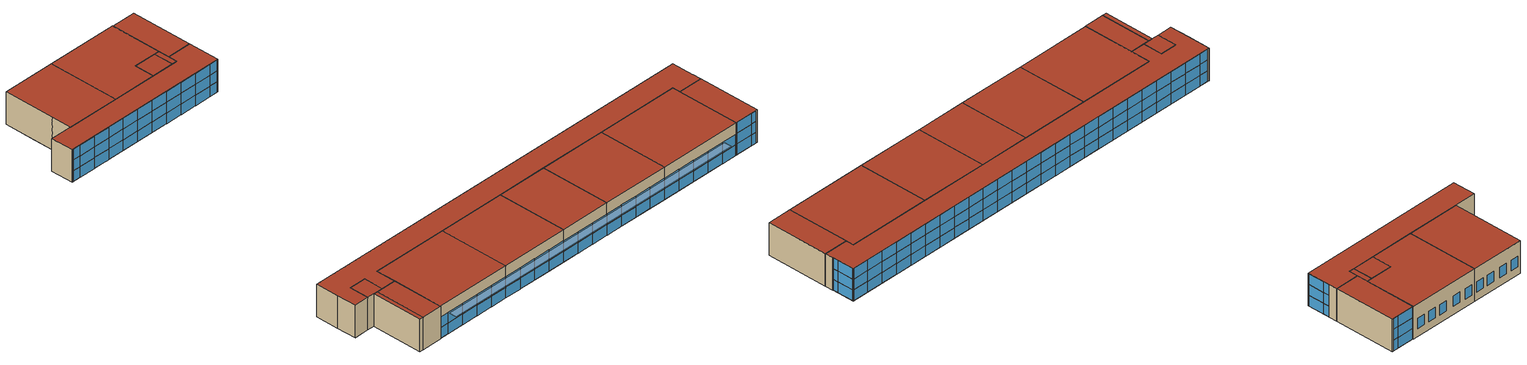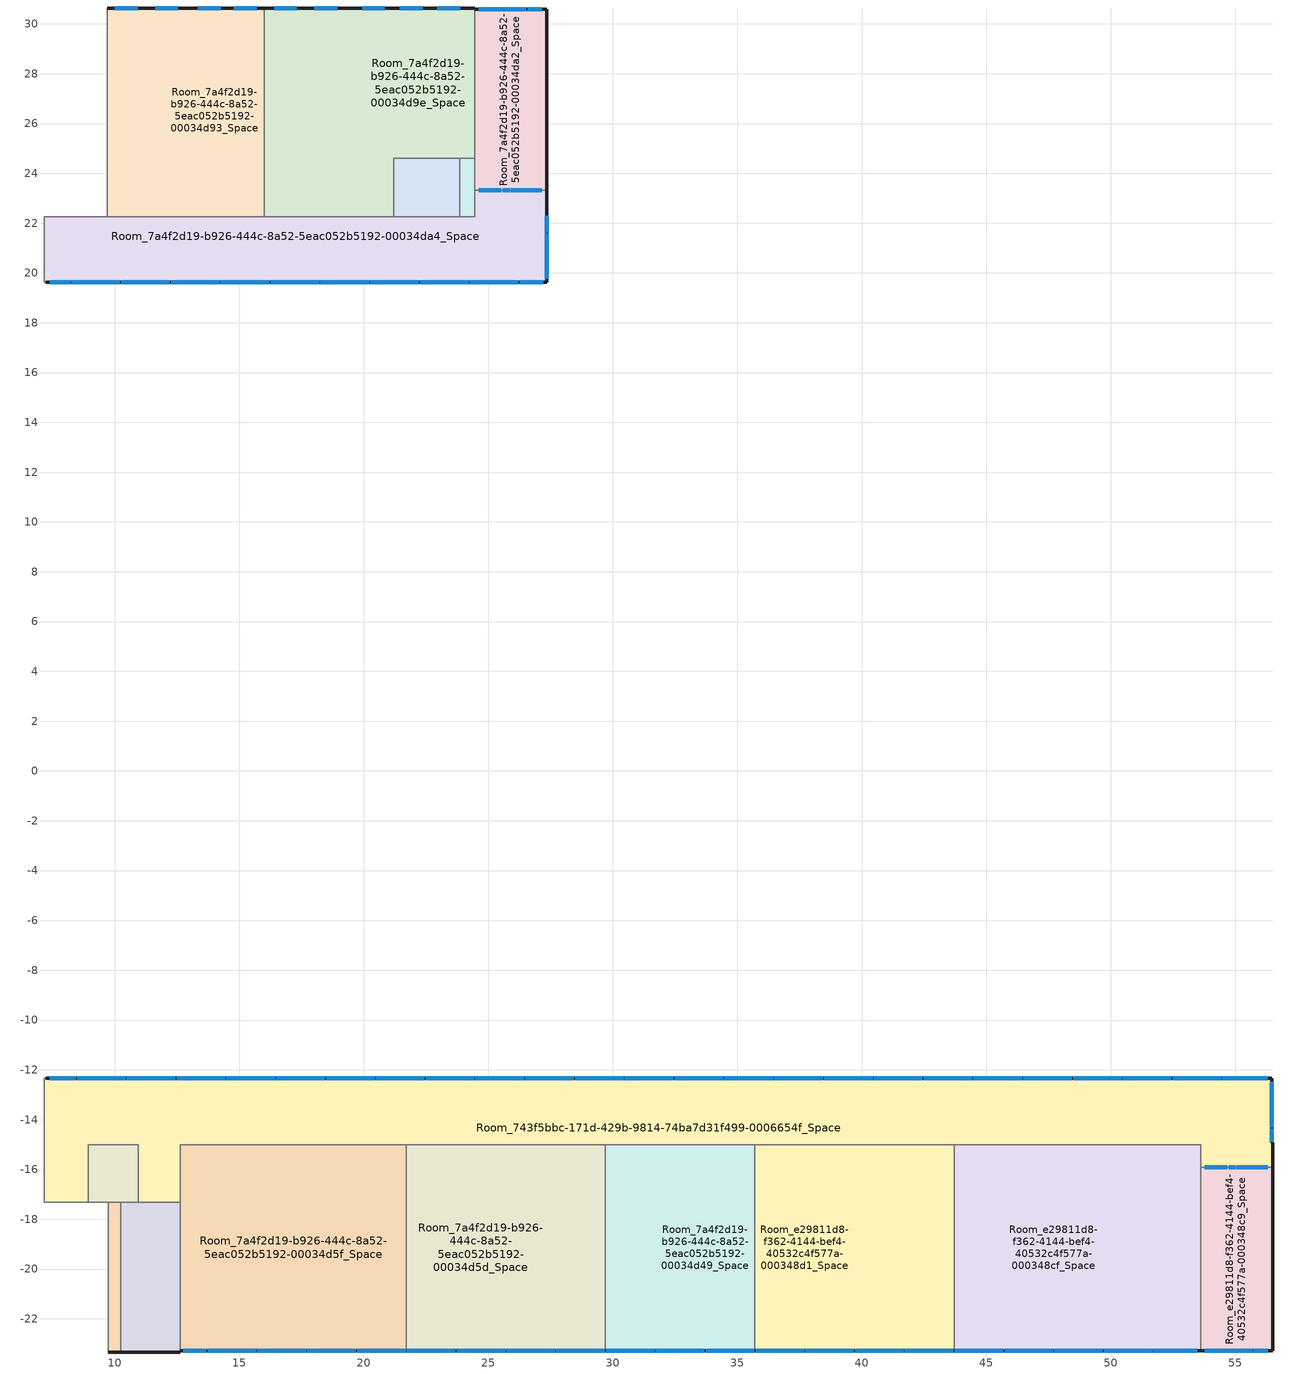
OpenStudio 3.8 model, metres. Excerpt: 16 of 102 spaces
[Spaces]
Room_e29811d8-f362-4144-bef4-40532c4f577a-000348c9_Space
 floor to Room_a79add17-780f-499e-a863-104a9aa9c91e-000347ae_Space: 56.52,-15.92 56.52,-23.28 53.63,-23.28 53.63,-15.92 z7.6
 wall outside: 53.63,-23.28 56.52,-23.28 56.52,-15.92 z7.6:11.4
 wall to Room_743f5bbc-171d-429b-9814-74ba7d31f499-0006654f_Space: 56.52,-15.92 53.63,-15.92 z7.6:11.4
 wall to Room_e29811d8-f362-4144-bef4-40532c4f577a-000348cf_Space: 53.63,-15.92 53.63,-23.28 z7.6:11.4
 window: 53.78,-23.28 55.7,-23.28 / 55.75,-23.28 56.32,-23.28 z7.62:8.84; 53.78,-23.28 55.7,-23.28 / 55.75,-23.28 56.32,-23.28 z8.89:10.1; 53.78,-23.28 55.7,-23.28 / 55.75,-23.28 56.32,-23.28 z10.15:11.37
 window inside: 55.02,-15.92 54.74,-15.92 / 56.32,-15.92 55.07,-15.92 z7.65:9.73; 54.69,-15.92 53.78,-15.92 / 55.02,-15.92 54.74,-15.92 / 56.32,-15.92 55.07,-15.92 z9.78:9.97; 54.69,-15.92 53.78,-15.92 / 55.02,-15.92 54.74,-15.92 / 56.32,-15.92 55.07,-15.92 z10.02:11.35; 54.69,-15.92 53.78,-15.92 z7.6:9.73
 roof outside: 53.63,-15.92 53.63,-23.28 56.52,-23.28 56.52,-15.92 z11.4
Room_e29811d8-f362-4144-bef4-40532c4f577a-000348cf_Space
 floor to Room_a79add17-780f-499e-a863-104a9aa9c91e-000347ba_Space: 45.72,-15 45.72,-23.28 43.72,-23.28 43.72,-15 z7.6
 floor to Room_a79add17-780f-499e-a863-104a9aa9c91e-000347b8_Space: 49.72,-15 49.72,-23.28 45.72,-23.28 45.72,-15 z7.6
 floor to Room_a79add17-780f-499e-a863-104a9aa9c91e-000347b6_Space: 53.63,-15 53.63,-23.28 49.72,-23.28 49.72,-15 z7.6
 wall outside: 43.72,-23.28 53.63,-23.28 z7.6:11.4
 wall to Room_e29811d8-f362-4144-bef4-40532c4f577a-000348d1_Space: 43.72,-15 43.72,-23.28 z7.6:11.4
 wall to Room_743f5bbc-171d-429b-9814-74ba7d31f499-0006654f_Space: 53.63,-15.92 53.63,-15 43.72,-15 z7.6:11.4
 window: 43.74,-23.28 45.69,-23.28 / 45.74,-23.28 47.69,-23.28 / 47.74,-23.28 49.69,-23.28 / 49.74,-23.28 51.69,-23.28 / 51.74,-23.28 53.48,-23.28 z7.62:8.83; 43.74,-23.28 45.69,-23.28 / 45.74,-23.28 47.69,-23.28 / 47.74,-23.28 49.69,-23.28 / 49.74,-23.28 51.69,-23.28 / 51.74,-23.28 53.48,-23.28 z8.88:10.1
 roof outside: 43.72,-15 43.72,-23.28 53.63,-23.28 53.63,-15 z11.4
Room_e29811d8-f362-4144-bef4-40532c4f577a-000348d1_Space
 floor to Room_a79add17-780f-499e-a863-104a9aa9c91e-000347c1_Space: 39.72,-15 39.72,-23.28 35.72,-23.28 35.72,-15 z7.6
 floor to Room_a79add17-780f-499e-a863-104a9aa9c91e-000347ba_Space: 43.72,-15 43.72,-23.28 39.72,-23.28 39.72,-15 z7.6
 wall outside: 35.72,-23.28 43.72,-23.28 z7.6:11.4
 wall to Room_7a4f2d19-b926-444c-8a52-5eac052b5192-00034d49_Space: 35.72,-15 35.72,-23.28 z7.6:11.4
 wall to Room_743f5bbc-171d-429b-9814-74ba7d31f499-0006654f_Space: 43.72,-15 35.72,-15 z7.6:11.4
 window: 35.74,-23.28 37.69,-23.28 / 37.74,-23.28 39.69,-23.28 / 39.74,-23.28 41.69,-23.28 / 41.74,-23.28 43.69,-23.28 z7.62:8.83; 35.74,-23.28 37.69,-23.28 / 37.74,-23.28 39.69,-23.28 / 39.74,-23.28 41.69,-23.28 / 41.74,-23.28 43.69,-23.28 z8.88:10.1
 roof outside: 35.72,-15 35.72,-23.28 43.72,-23.28 43.72,-15 z11.4
Room_7a4f2d19-b926-444c-8a52-5eac052b5192-00034d49_Space
 floor to Room_4d6d2a90-c0a4-4bdc-97aa-ce91bd1344ab-000352d3_Space: 31.72,-15 31.72,-23.28 29.72,-23.28 29.72,-15 z7.6
 floor to Room_4d6d2a90-c0a4-4bdc-97aa-ce91bd1344ab-000352d2_Space: 35.72,-15 35.72,-23.28 31.72,-23.28 31.72,-15 z7.6
 wall outside: 29.72,-23.28 35.72,-23.28 z7.6:11.4
 wall to Room_7a4f2d19-b926-444c-8a52-5eac052b5192-00034d5d_Space: 29.72,-15 29.72,-23.28 z7.6:11.4
 wall to Room_743f5bbc-171d-429b-9814-74ba7d31f499-0006654f_Space: 35.72,-15 29.72,-15 z7.6:11.4
 window: 29.74,-23.28 31.69,-23.28 / 31.74,-23.28 33.69,-23.28 / 33.74,-23.28 35.69,-23.28 z7.62:8.83; 29.74,-23.28 31.69,-23.28 / 31.74,-23.28 33.69,-23.28 / 33.74,-23.28 35.69,-23.28 z8.88:10.1
 roof outside: 29.72,-15 29.72,-23.28 35.72,-23.28 35.72,-15 z11.4
Room_7a4f2d19-b926-444c-8a52-5eac052b5192-00034d5d_Space
 floor to Room_4d6d2a90-c0a4-4bdc-97aa-ce91bd1344ab-000352d4_Space: 27.72,-15 27.72,-23.28 21.72,-23.28 21.72,-15 z7.6
 floor to Room_4d6d2a90-c0a4-4bdc-97aa-ce91bd1344ab-000352d3_Space: 29.72,-15 29.72,-23.28 27.72,-23.28 27.72,-15 z7.6
 wall outside: 21.72,-23.28 29.72,-23.28 z7.6:11.4
 wall to Room_7a4f2d19-b926-444c-8a52-5eac052b5192-00034d5f_Space: 21.72,-15 21.72,-23.28 z7.6:11.4
 wall to Room_743f5bbc-171d-429b-9814-74ba7d31f499-0006654f_Space: 29.72,-15 21.72,-15 z7.6:11.4
 window: 21.74,-23.28 23.69,-23.28 / 23.74,-23.28 25.69,-23.28 / 25.74,-23.28 27.69,-23.28 / 27.74,-23.28 29.69,-23.28 z7.62:8.83; 21.74,-23.28 23.69,-23.28 / 23.74,-23.28 25.69,-23.28 / 25.74,-23.28 27.69,-23.28 / 27.74,-23.28 29.69,-23.28 z8.88:10.1
 roof outside: 21.72,-15 21.72,-23.28 29.72,-23.28 29.72,-15 z11.4
Room_7a4f2d19-b926-444c-8a52-5eac052b5192-00034d5f_Space
 floor to Room_4d6d2a90-c0a4-4bdc-97aa-ce91bd1344ab-000352d5_Space: 21.72,-15 21.72,-23.28 12.65,-23.28 12.65,-15 z7.6
 wall outside: 12.65,-23.28 21.72,-23.28 z7.6:11.4
 wall to Room_743f5bbc-171d-429b-9814-74ba7d31f499-0006654f_Space: 21.72,-15 12.65,-15 12.65,-17.32 z7.6:11.4
 wall to Room_7a4f2d19-b926-444c-8a52-5eac052b5192-00034d61_Space: 12.65,-17.32 12.65,-23.28 z7.6:11.4
 window: 12.77,-23.28 13.69,-23.28 / 13.74,-23.28 15.69,-23.28 / 15.74,-23.28 17.69,-23.28 / 17.74,-23.28 19.69,-23.28 / 19.74,-23.28 21.69,-23.28 z7.62:8.83; 12.77,-23.28 13.69,-23.28 / 13.74,-23.28 15.69,-23.28 / 15.74,-23.28 17.69,-23.28 / 17.74,-23.28 19.69,-23.28 / 19.74,-23.28 21.69,-23.28 z8.88:10.1
 roof outside: 12.65,-15 12.65,-23.28 21.72,-23.28 21.72,-15 z11.4
Room_7a4f2d19-b926-444c-8a52-5eac052b5192-00034d61_Space
 floor to Room_a79add17-780f-499e-a863-104a9aa9c91e-000347cd_Space: 12.65,-17.32 12.65,-23.33 10.24,-23.33 10.24,-17.32 z7.6
 wall outside: 10.24,-23.33 12.65,-23.33 12.65,-23.28 z7.6:11.4
 wall to Room_743f5bbc-171d-429b-9814-74ba7d31f499-00066564_Space: 10.24,-17.32 10.24,-23.33 z7.6:11.4
 wall to Room_743f5bbc-171d-429b-9814-74ba7d31f499-0006654f_Space: 12.65,-17.32 10.95,-17.32 z7.6:11.4
 wall to Room_743f5bbc-171d-429b-9814-74ba7d31f499-0006655d_Space: 10.95,-17.32 10.24,-17.32 z7.6:11.4
 roof outside: 10.24,-17.32 10.24,-23.33 12.65,-23.33 12.65,-17.32 z11.4
Room_7a4f2d19-b926-444c-8a52-5eac052b5192-00034d93_Space
 floor to Room_a79add17-780f-499e-a863-104a9aa9c91e-0003489e_Space: 16.01,22.41 16.01,22.26 9.71,22.26 9.71,24.61 12.01,24.61 12.01,22.41 z7.6
 floor to Room_a79add17-780f-499e-a863-104a9aa9c91e-00034889_Space: 16.01,30.64 16.01,22.41 12.01,22.41 12.01,30.64 z7.6
 floor to Room_a79add17-780f-499e-a863-104a9aa9c91e-00034887_Space: 12.01,30.64 12.01,26.86 9.71,26.86 9.71,30.64 z7.6
 floor to Room_a79add17-780f-499e-a863-104a9aa9c91e-00034883_Space: 12.01,26.86 12.01,24.61 9.71,24.61 9.71,26.86 z7.6
 wall outside: 16.01,30.64 9.71,30.64 z7.6:11.4
 wall to Room_7a4f2d19-b926-444c-8a52-5eac052b5192-00034d9e_Space: 16.01,22.26 16.01,30.64 z7.6:11.4
 wall to Room_7a4f2d19-b926-444c-8a52-5eac052b5192-00034d8f_Space: 9.71,30.64 9.71,24.61 z7.6:11.4
 wall to Room_7a4f2d19-b926-444c-8a52-5eac052b5192-00034d91_Space: 9.71,24.61 9.71,22.26 z7.6:11.4
 wall to Room_7a4f2d19-b926-444c-8a52-5eac052b5192-00034da4_Space: 9.71,22.26 16.01,22.26 z7.6:11.4
 window: 10.93,30.64 10.01,30.64 / 12.54,30.64 11.63,30.64 / 14.26,30.64 13.34,30.64 / 15.71,30.64 14.8,30.64 z8.51:9.73
 roof outside: 9.71,30.64 9.71,22.26 16.01,22.26 16.01,30.64 z11.4
Room_7a4f2d19-b926-444c-8a52-5eac052b5192-00034d9e_Space
 floor to Room_a79add17-780f-499e-a863-104a9aa9c91e-0003489e_Space: 21.21,24.61 21.21,22.26 16.01,22.26 16.01,22.41 17.21,22.41 17.21,24.61 z7.6
 floor to Room_a79add17-780f-499e-a863-104a9aa9c91e-00034898_Space: 24.47,30.64 24.47,24.61 19.91,24.61 19.91,30.64 z7.6
 floor to Room_a79add17-780f-499e-a863-104a9aa9c91e-0003488b_Space: 19.91,30.64 19.91,24.61 17.21,24.61 17.21,30.64 z7.6
 floor to Room_a79add17-780f-499e-a863-104a9aa9c91e-00034889_Space: 17.21,30.64 17.21,22.41 16.01,22.41 16.01,30.64 z7.6
 wall outside: 24.47,30.59 24.47,30.64 16.01,30.64 z7.6:11.4
 wall to Room_7a4f2d19-b926-444c-8a52-5eac052b5192-00034da4_Space: 16.01,22.26 21.21,22.26 z7.6:11.4
 wall to Room_7a4f2d19-b926-444c-8a52-5eac052b5192-00034da0_Space: 21.21,22.26 21.21,24.61 23.87,24.61 z7.6:11.4
 wall to Room_743f5bbc-171d-429b-9814-74ba7d31f499-00066556_Space: 23.87,24.61 24.47,24.61 z7.6:11.4
 wall to Room_7a4f2d19-b926-444c-8a52-5eac052b5192-00034da2_Space: 24.47,24.61 24.47,30.59 z7.6:11.4
 window: 17.33,30.64 16.41,30.64 / 18.94,30.64 18.03,30.64 / 20.86,30.64 19.94,30.64 / 22.37,30.64 21.46,30.64 / 23.88,30.64 22.96,30.64 z8.51:9.73
 roof outside: 16.01,30.64 16.01,22.26 21.21,22.26 21.21,24.61 24.47,24.61 24.47,30.64 z11.4
Room_7a4f2d19-b926-444c-8a52-5eac052b5192-00034da0_Space
 floor to Room_a79add17-780f-499e-a863-104a9aa9c91e-0003489a_Space: 23.87,24.61 23.87,22.26 21.21,22.26 21.21,24.61 z7.6
 wall to Room_7a4f2d19-b926-444c-8a52-5eac052b5192-00034da4_Space: 21.21,22.26 23.87,22.26 z7.6:11.4
 wall to Room_743f5bbc-171d-429b-9814-74ba7d31f499-00066556_Space: 23.87,22.26 23.87,24.61 z7.6:11.4
 roof outside: 21.21,24.61 21.21,22.26 23.87,22.26 23.87,24.61 z11.4
Room_7a4f2d19-b926-444c-8a52-5eac052b5192-00034da2_Space
 floor to Room_a79add17-780f-499e-a863-104a9aa9c91e-0003489c_Space: 27.36,30.59 27.36,23.32 24.47,23.32 24.47,30.59 z7.6
 wall outside: 27.36,23.32 27.36,30.59 24.47,30.59 z7.6:11.4
 wall to Room_743f5bbc-171d-429b-9814-74ba7d31f499-00066556_Space: 24.47,24.61 24.47,23.32 z7.6:11.4
 wall to Room_7a4f2d19-b926-444c-8a52-5eac052b5192-00034da4_Space: 24.47,23.32 27.36,23.32 z7.6:11.4
 window: 26.54,30.59 24.62,30.59 / 27.16,30.59 26.59,30.59 z7.62:8.84; 26.54,30.59 24.62,30.59 / 27.16,30.59 26.59,30.59 z8.89:10.1; 26.54,30.59 24.62,30.59 / 27.16,30.59 26.59,30.59 z10.15:11.37
 window inside: 25.58,23.32 25.86,23.32 / 25.91,23.32 27.16,23.32 z7.65:9.73; 24.62,23.32 25.53,23.32 / 25.58,23.32 25.86,23.32 / 25.91,23.32 27.16,23.32 z9.78:9.97; 24.62,23.32 25.53,23.32 / 25.58,23.32 25.86,23.32 / 25.91,23.32 27.16,23.32 z10.02:11.35; 24.62,23.32 25.53,23.32 z7.6:9.73
 roof outside: 24.47,30.59 24.47,23.32 27.36,23.32 27.36,30.59 z11.4
Room_7a4f2d19-b926-444c-8a52-5eac052b5192-00034da4_Space
 floor to Room_a79add17-780f-499e-a863-104a9aa9c91e-0003489e_Space: 27.36,23.32 27.36,19.62 7.17,19.62 7.17,22.26 24.47,22.26 24.47,23.32 z7.6
 wall outside: 7.24,19.62 27.36,19.62 27.36,23.32 z7.6:11.4
 wall to Room_7a4f2d19-b926-444c-8a52-5eac052b5192-00034d87_Space: 7.17,22.26 7.17,19.62 7.24,19.62 z7.6:11.4
 wall to Room_743f5bbc-171d-429b-9814-74ba7d31f499-00066556_Space: 24.47,23.32 24.47,22.26 23.87,22.26 z7.6:11.4
 wall to Room_7a4f2d19-b926-444c-8a52-5eac052b5192-00034d91_Space: 9.71,22.26 7.17,22.26 z7.6:11.4
 window: 7.39,19.62 8.22,19.62 / 8.27,19.62 10.22,19.62 / 10.27,19.62 12.22,19.62 / 12.27,19.62 14.22,19.62 / 14.27,19.62 16.22,19.62 / 16.27,19.62 18.22,19.62 / 18.27,19.62 20.22,19.62 / 20.27,19.62 22.22,19.62 / 22.27,19.62 24.22,19.62 / 24.27,19.62 26.22,19.62 / 26.27,19.62 27.21,19.62 / 27.36,19.77 27.36,21.59 / 27.36,21.64 27.36,22.29 z7.62:8.83; 7.39,19.62 8.22,19.62 / 8.27,19.62 10.22,19.62 / 10.27,19.62 12.22,19.62 / 12.27,19.62 14.22,19.62 / 14.27,19.62 16.22,19.62 / 16.27,19.62 18.22,19.62 / 18.27,19.62 20.22,19.62 / 20.27,19.62 22.22,19.62 / 22.27,19.62 24.22,19.62 / 24.27,19.62 26.22,19.62 / 26.27,19.62 27.21,19.62 / 27.36,19.77 27.36,21.59 / 27.36,21.64 27.36,22.29 z8.88:10.1; 7.39,19.62 8.22,19.62 / 8.27,19.62 10.22,19.62 / 10.27,19.62 12.22,19.62 / 12.27,19.62 14.22,19.62 / 14.27,19.62 16.22,19.62 / 16.27,19.62 18.22,19.62 / 18.27,19.62 20.22,19.62 / 20.27,19.62 22.22,19.62 / 22.27,19.62 24.22,19.62 / 24.27,19.62 26.22,19.62 / 26.27,19.62 27.21,19.62 / 27.36,19.77 27.36,21.59 / 27.36,21.64 27.36,22.29 z10.14:11.36
 roof outside: 7.17,22.26 7.17,19.62 27.36,19.62 27.36,23.32 24.47,23.32 24.47,22.26 z11.4
Room_743f5bbc-171d-429b-9814-74ba7d31f499-0006654f_Space
 floor to Room_a79add17-780f-499e-a863-104a9aa9c91e-0003483f_Space: 7.24,-12.34 7.24,-15 7.17,-15 7.17,-12.34 z7.6
 floor to Room_a79add17-780f-499e-a863-104a9aa9c91e-0003483d_Space: 7.24,-15 7.24,-17.32 7.17,-17.32 7.17,-15 z7.6
 floor to Room_a79add17-780f-499e-a863-104a9aa9c91e-000347cb_Space: 56.47,-12.34 56.47,-14.93 56.52,-14.93 56.52,-15.92 53.63,-15.92 53.63,-15 12.65,-15 12.65,-17.32 10.95,-17.32 10.95,-15 8.94,-15 8.94,-17.32 7.24,-17.32 7.24,-12.34 z7.6
 wall outside: 56.52,-15.92 56.52,-14.93 56.47,-14.93 56.47,-12.34 7.24,-12.34 z7.6:11.4
 wall to Room_7a4f2d19-b926-444c-8a52-5eac052b5192-00034d87_Space: 7.24,-12.34 7.17,-12.34 7.17,-15 z7.6:11.4
 wall to Room_7a4f2d19-b926-444c-8a52-5eac052b5192-00034d67_Space: 7.17,-15 7.17,-17.32 z7.6:11.4
 wall to Room_7a4f2d19-b926-444c-8a52-5eac052b5192-00034d63_Space: 7.17,-17.32 8.94,-17.32 z7.6:11.4
 wall to Room_743f5bbc-171d-429b-9814-74ba7d31f499-0006655d_Space: 8.94,-17.32 8.94,-15 10.95,-15 10.95,-17.32 z7.6:11.4
 window: 56.47,-14.88 56.47,-14.36 / 56.47,-14.31 56.47,-12.49 / 56.32,-12.34 54.49,-12.34 / 54.44,-12.34 52.49,-12.34 / 52.44,-12.34 50.49,-12.34 / 50.44,-12.34 48.49,-12.34 / 48.44,-12.34 46.49,-12.34 / 46.44,-12.34 44.49,-12.34 / 44.44,-12.34 42.49,-12.34 / 42.44,-12.34 40.49,-12.34 / 40.44,-12.34 38.49,-12.34 / 38.44,-12.34 36.49,-12.34 / 36.44,-12.34 34.49,-12.34 / 34.44,-12.34 32.49,-12.34 / 32.44,-12.34 30.49,-12.34 / 30.44,-12.34 28.49,-12.34 / 28.44,-12.34 26.49,-12.34 / 26.44,-12.34 24.49,-12.34 / 24.44,-12.34 22.49,-12.34 / 22.44,-12.34 20.49,-12.34 / 20.44,-12.34 18.49,-12.34 z7.62:8.83; 56.47,-14.88 56.47,-14.36 / 56.47,-14.31 56.47,-12.49 / 56.32,-12.34 54.49,-12.34 / 54.44,-12.34 52.49,-12.34 / 52.44,-12.34 50.49,-12.34 / 50.44,-12.34 48.49,-12.34 / 48.44,-12.34 46.49,-12.34 / 46.44,-12.34 44.49,-12.34 / 44.44,-12.34 42.49,-12.34 / 42.44,-12.34 40.49,-12.34 / 40.44,-12.34 38.49,-12.34 / 38.44,-12.34 36.49,-12.34 / 36.44,-12.34 34.49,-12.34 / 34.44,-12.34 32.49,-12.34 / 32.44,-12.34 30.49,-12.34 / 30.44,-12.34 28.49,-12.34 / 28.44,-12.34 26.49,-12.34 / 26.44,-12.34 24.49,-12.34 / 24.44,-12.34 22.49,-12.34 / 22.44,-12.34 20.49,-12.34 / 20.44,-12.34 18.49,-12.34 / 18.44,-12.34 16.49,-12.34 / 16.44,-12.34 14.49,-12.34 / 14.44,-12.34 12.49,-12.34 / 12.44,-12.34 10.49,-12.34 / 10.44,-12.34 8.49,-12.34 / 8.44,-12.34 7.39,-12.34 z8.88:10.1; 56.47,-14.88 56.47,-14.36 / 56.47,-14.31 56.47,-12.49 / 56.32,-12.34 54.49,-12.34 / 54.44,-12.34 52.49,-12.34 / 52.44,-12.34 50.49,-12.34 / 50.44,-12.34 48.49,-12.34 / 48.44,-12.34 46.49,-12.34 / 46.44,-12.34 44.49,-12.34 / 44.44,-12.34 42.49,-12.34 / 42.44,-12.34 40.49,-12.34 / 40.44,-12.34 38.49,-12.34 / 38.44,-12.34 36.49,-12.34 / 36.44,-12.34 34.49,-12.34 / 34.44,-12.34 32.49,-12.34 / 32.44,-12.34 30.49,-12.34 / 30.44,-12.34 28.49,-12.34 / 28.44,-12.34 26.49,-12.34 / 26.44,-12.34 24.49,-12.34 / 24.44,-12.34 22.49,-12.34 / 22.44,-12.34 20.49,-12.34 / 20.44,-12.34 18.49,-12.34 / 18.44,-12.34 16.49,-12.34 / 16.44,-12.34 14.49,-12.34 / 14.44,-12.34 12.49,-12.34 / 12.44,-12.34 10.49,-12.34 / 10.44,-12.34 8.49,-12.34 / 8.44,-12.34 7.39,-12.34 z10.14:11.36; 16.44,-12.34 14.49,-12.34 / 14.44,-12.34 12.49,-12.34 / 12.44,-12.34 10.49,-12.34 / 10.44,-12.34 8.49,-12.34 / 8.44,-12.34 7.39,-12.34 z7.61:8.83; 18.44,-12.34,8.83 18.44,-12.34,7.62 16.49,-12.34,7.61 16.49,-12.34,8.83
 roof outside: 7.17,-12.34 7.17,-17.32 8.94,-17.32 8.94,-15 10.95,-15 10.95,-17.32 12.65,-17.32 12.65,-15 53.63,-15 53.63,-15.92 56.52,-15.92 56.52,-14.93 56.47,-14.93 56.47,-12.34 z11.4
Room_743f5bbc-171d-429b-9814-74ba7d31f499-00066556_Space
 floor to Room_743f5bbc-171d-429b-9814-74ba7d31f499-00066587_Space: 24.47,24.61 24.47,22.26 23.87,22.26 23.87,24.61 z7.6
 roof outside: 23.87,24.61 23.87,22.26 24.47,22.26 24.47,24.61 z11.4
Room_743f5bbc-171d-429b-9814-74ba7d31f499-0006655d_Space
 floor to Room_743f5bbc-171d-429b-9814-74ba7d31f499-0006657c_Space: 10.95,-15 10.95,-17.32 8.94,-17.32 8.94,-15 z7.6
 wall to Room_7a4f2d19-b926-444c-8a52-5eac052b5192-00034d63_Space: 8.94,-17.32 9.74,-17.32 z7.6:11.4
 wall to Room_743f5bbc-171d-429b-9814-74ba7d31f499-00066564_Space: 9.74,-17.32 10.24,-17.32 z7.6:11.4
 roof outside: 8.94,-15 8.94,-17.32 10.95,-17.32 10.95,-15 z11.4
Room_743f5bbc-171d-429b-9814-74ba7d31f499-00066564_Space
 floor to Room_743f5bbc-171d-429b-9814-74ba7d31f499-0006657f_Space: 10.24,-17.32 10.24,-23.33 9.74,-23.33 9.74,-17.32 z7.6
 wall outside: 9.74,-23.33 10.24,-23.33 z7.6:11.4
 wall to Room_7a4f2d19-b926-444c-8a52-5eac052b5192-00034d63_Space: 9.74,-17.32 9.74,-23.33 z7.6:11.4
 roof outside: 9.74,-17.32 9.74,-23.33 10.24,-23.33 10.24,-17.32 z11.4
shading: 13.67,-24.39 51.77,-24.39 / 51.77,-24.39 51.77,-23.44 / 51.77,-23.44 13.67,-23.44 / 13.67,-23.44 13.67,-24.39 z10.14:10.15; 51.77,-23.44 51.77,-24.39 13.67,-24.39 13.67,-23.44 z10.14; 13.67,-23.44 13.67,-24.39 51.77,-24.39 51.77,-23.44 z10.15
[Building]
Model 1: Default Construction Set=Default Generic Construction Set
[WindowMaterial:Glazing] Optical Data Type=SpectralAverage; Thickness {m}=0.006; Infrared Transmittance at Normal Incidence=0; Front Side Infrared Hemispherical Emissivity=0.84; Conductivity {W/m-K}=1; Dirt Correction Factor for Solar and Visible Transmittance=1; Solar Diffusing=No
Name | Solar Transmittance at Normal Incidence | Front Side Solar Reflectance at Normal Incidence | Back Side Solar Reflectance at Normal Incidence | Visible Transmittance at Normal Incidence | Front Side Visible Reflectance at Normal Incidence | Back Side Visible Reflectance at Normal Incidence | Back Side Infrared Hemispherical Emissivity
Generic Clear Glass | 0.77 | 0.07 | 0.07 | 0.88 | 0.08 | 0.08 | 0.84
Generic Low-e Glass | 0.45 | 0.36 | 0.36 | 0.71 | 0.21 | 0.21 | 0.047
[Material]
Name | Roughness | Thickness {m} | Conductivity {W/m-K} | Density {kg/m3} | Specific Heat {J/kg-K} | Thermal Absorptance | Solar Absorptance | Visible Absorptance
Generic Acoustic Tile | MediumSmooth | 0.02 | 0.06 | 368 | 590 | 0.9 | 0.2 | 0.2
Generic 25mm Wood | MediumSmooth | 0.0254 | 0.15 | 608 | 1630 | 0.9 | 0.5 | 0.5
Generic 50mm Insulation | MediumRough | 0.05 | 0.03 | 43 | 1210 | 0.9 | 0.7 | 0.7
Generic HW Concrete | MediumRough | 0.2 | 1.95 | 2240 | 900 | 0.9 | 0.8 | 0.8
Generic Painted Metal | Smooth | 0.0015 | 45 | 7690 | 410 | 0.9 | 0.5 | 0.5
Generic Brick | MediumRough | 0.1 | 0.9 | 1920 | 790 | 0.9 | 0.65 | 0.65
Generic Ceiling Air Gap | Smooth | 0.1 | 0.556 | 1.28 | 1000 | 0.9 | 0.7 | 0.7
Generic Wall Air Gap | Smooth | 0.1 | 0.667 | 1.28 | 1000 | 0.9 | 0.7 | 0.7
Generic Roof Membrane | MediumRough | 0.01 | 0.16 | 1120 | 1460 | 0.9 | 0.65 | 0.65
Generic 25mm Insulation | MediumRough | 0.025 | 0.03 | 43 | 1210 | 0.9 | 0.7 | 0.7
Generic LW Concrete | MediumRough | 0.1 | 0.53 | 1280 | 840 | 0.9 | 0.8 | 0.8
Generic Gypsum Board | MediumSmooth | 0.0127 | 0.16 | 800 | 1090 | 0.9 | 0.5 | 0.5
Material 1 | Smooth | 0.1 | 0.1 | 0.1 | 1400 |  | 0.65 | 0.65
[WindowMaterial:Gas]
Generic Window Air Gap: Gas Type=Air; Thickness {m}=0.0127
[Construction]
Generic Roof: Generic Roof Membrane, Generic 50mm Insulation, Generic LW Concrete, Generic Ceiling Air Gap, Generic Acoustic Tile
Generic Double Pane: Generic Low-e Glass, Generic Window Air Gap, Generic Clear Glass
Generic Underground Wall: Generic 50mm Insulation, Generic HW Concrete, Generic Wall Air Gap, Generic Gypsum Board
Generic Interior Door: Generic 25mm Wood
Generic Interior Floor: Generic Acoustic Tile, Generic Ceiling Air Gap, Generic LW Concrete
Generic Interior Wall: Generic Gypsum Board, Generic Wall Air Gap, Generic Gypsum Board
Generic Shade: Material 1
Generic Exterior Wall: Generic Brick, Generic LW Concrete, Generic 50mm Insulation, Generic Wall Air Gap, Generic Gypsum Board
Generic Interior Ceiling: Generic LW Concrete, Generic Ceiling Air Gap, Generic Acoustic Tile
Generic Underground Roof: Generic 50mm Insulation, Generic HW Concrete, Generic Ceiling Air Gap, Generic Acoustic Tile
Generic Exterior Door: Generic Painted Metal, Generic 25mm Insulation, Generic Painted Metal
Generic Ground Slab: Generic 50mm Insulation, Generic HW Concrete
Generic Single Pane: Generic Clear Glass
Generic Exposed Floor: Generic Painted Metal, Generic Ceiling Air Gap, Generic 50mm Insulation, Generic LW Concrete
[DefaultConstructionSet]
Default Generic Construction Set: Default Exterior Surface Constructions=Default Surface Constructions 2; Default Interior Surface Constructions=Default Surface Constructions 1; Default Ground Contact Surface Constructions=Default Surface Constructions 3; Default Exterior SubSurface Constructions=Default Sub Surface Constructions 2; Default Interior SubSurface Constructions=Default Sub Surface Constructions 1; Space Shading Construction=Generic Shade; Adiabatic Surface Construction=Generic Interior Wall
[DefaultSurfaceConstructions]
Name | Floor Construction | Wall Construction | Roof Ceiling Construction
Default Surface Constructions 1 | Generic Interior Floor | Generic Interior Wall | Generic Interior Ceiling
Default Surface Constructions 2 | Generic Exposed Floor | Generic Exterior Wall | Generic Roof
Default Surface Constructions 3 | Generic Ground Slab | Generic Underground Wall | Generic Underground Roof
[DefaultSubSurfaceConstructions]
Name | Fixed Window Construction | Operable Window Construction | Door Construction | Glass Door Construction | Overhead Door Construction | Skylight Construction
Default Sub Surface Constructions 1 | Generic Single Pane | Generic Single Pane | Generic Interior Door | Generic Single Pane | Generic Interior Door | Generic Single Pane
Default Sub Surface Constructions 2 | Generic Double Pane | Generic Double Pane | Generic Exterior Door | Generic Double Pane | Generic Exterior Door | Generic Double Pane
[Space] Default Construction Set=Default Generic Construction Set; Building Story=03 - Floor
Name | Thermal Zone
Room_e29811d8-f362-4144-bef4-40532c4f577a-000348c9_Space | Room_e29811d8-f362-4144-bef4-40532c4f577a-000348c9
Room_e29811d8-f362-4144-bef4-40532c4f577a-000348cf_Space | Room_e29811d8-f362-4144-bef4-40532c4f577a-000348cf
Room_e29811d8-f362-4144-bef4-40532c4f577a-000348d1_Space | Room_e29811d8-f362-4144-bef4-40532c4f577a-000348d1
Room_7a4f2d19-b926-444c-8a52-5eac052b5192-00034d49_Space | Room_7a4f2d19-b926-444c-8a52-5eac052b5192-00034d49
Room_7a4f2d19-b926-444c-8a52-5eac052b5192-00034d5d_Space | Room_7a4f2d19-b926-444c-8a52-5eac052b5192-00034d5d
Room_7a4f2d19-b926-444c-8a52-5eac052b5192-00034d5f_Space | Room_7a4f2d19-b926-444c-8a52-5eac052b5192-00034d5f
Room_7a4f2d19-b926-444c-8a52-5eac052b5192-00034d61_Space | Room_7a4f2d19-b926-444c-8a52-5eac052b5192-00034d61
Room_7a4f2d19-b926-444c-8a52-5eac052b5192-00034d93_Space | Room_7a4f2d19-b926-444c-8a52-5eac052b5192-00034d93
Room_7a4f2d19-b926-444c-8a52-5eac052b5192-00034d9e_Space | Room_7a4f2d19-b926-444c-8a52-5eac052b5192-00034d9e
Room_7a4f2d19-b926-444c-8a52-5eac052b5192-00034da0_Space | Room_7a4f2d19-b926-444c-8a52-5eac052b5192-00034da0
Room_7a4f2d19-b926-444c-8a52-5eac052b5192-00034da2_Space | Room_7a4f2d19-b926-444c-8a52-5eac052b5192-00034da2
Room_7a4f2d19-b926-444c-8a52-5eac052b5192-00034da4_Space | Room_7a4f2d19-b926-444c-8a52-5eac052b5192-00034da4
Room_743f5bbc-171d-429b-9814-74ba7d31f499-0006654f_Space | Room_743f5bbc-171d-429b-9814-74ba7d31f499-0006654f
Room_743f5bbc-171d-429b-9814-74ba7d31f499-00066556_Space | Room_743f5bbc-171d-429b-9814-74ba7d31f499-00066556
Room_743f5bbc-171d-429b-9814-74ba7d31f499-0006655d_Space | Room_743f5bbc-171d-429b-9814-74ba7d31f499-0006655d
Room_743f5bbc-171d-429b-9814-74ba7d31f499-00066564_Space | Room_743f5bbc-171d-429b-9814-74ba7d31f499-00066564
[ThermalZone] Ceiling Height {m}=3.8; Use Ideal Air Loads=No
Name | Volume {m3}
Room_e29811d8-f362-4144-bef4-40532c4f577a-000348c9 | 80.9327
Room_e29811d8-f362-4144-bef4-40532c4f577a-000348cf | 311.947
Room_e29811d8-f362-4144-bef4-40532c4f577a-000348d1; Room_7a4f2d19-b926-444c-8a52-5eac052b5192-00034d5d | 251.735
Room_7a4f2d19-b926-444c-8a52-5eac052b5192-00034d49 | 188.801
Room_7a4f2d19-b926-444c-8a52-5eac052b5192-00034d5f | 285.381
Room_7a4f2d19-b926-444c-8a52-5eac052b5192-00034d61 | 54.9299
Room_7a4f2d19-b926-444c-8a52-5eac052b5192-00034d93 | 200.743
Room_7a4f2d19-b926-444c-8a52-5eac052b5192-00034d9e | 240.335
Room_7a4f2d19-b926-444c-8a52-5eac052b5192-00034da0 | 23.751
Room_7a4f2d19-b926-444c-8a52-5eac052b5192-00034da2 | 79.8339
Room_7a4f2d19-b926-444c-8a52-5eac052b5192-00034da4 | 214.094
Room_743f5bbc-171d-429b-9814-74ba7d31f499-0006654f | 539.908
Room_743f5bbc-171d-429b-9814-74ba7d31f499-00066556 | 5.36484
Room_743f5bbc-171d-429b-9814-74ba7d31f499-0006655d | 17.6142
Room_743f5bbc-171d-429b-9814-74ba7d31f499-00066564 | 11.4328
[BuildingStory]
03 - Floor
